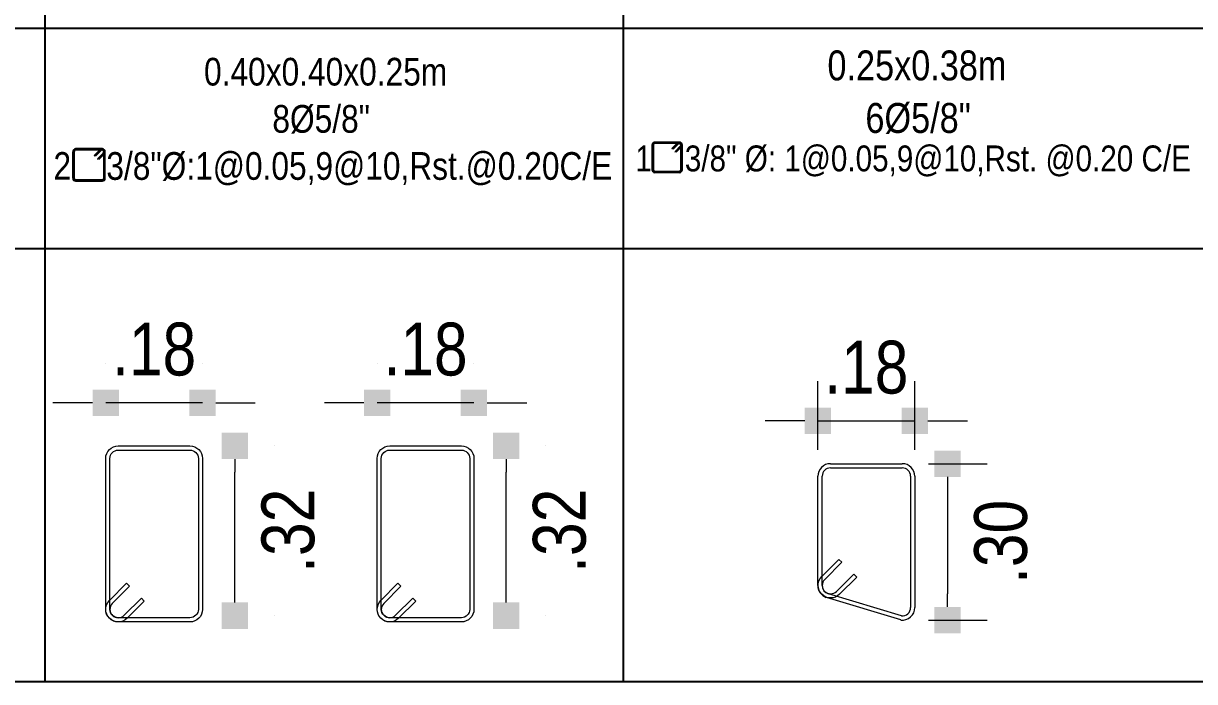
# Model space of a CAD drawing. Header units: millimetres. Extents: x -3570 to 5754, y -12788176 to 1214.
# Drawn here: x 3375.693 to 3380.129, y 1132.569 to 1135.061 of the extents above; entities that cross this region are included whole.
import ezdxf
from ezdxf import colors
from ezdxf.entities.mleader import LeaderData, LeaderLine
from ezdxf.math import Vec2, Vec3

# ---------------------------------------------------------------- set-up
doc = ezdxf.new("R2010")
doc.units = ezdxf.units.MM
for name, color, linetype in [('.D1 Texto', 7, 'Continuous'), ('.N1 Cuadros', 253, 'Continuous'), ('.N1 Junta', 6, 'Continuous')]:
    doc.layers.add(name, color=color, linetype=linetype)
doc.layers.add('AC Ø 3 -4', color=3, linetype='Continuous', lineweight=20)
doc.styles.add('Anot 1.5mm', font='ARIALN.TTF', dxfattribs={"height": 0.0015})
doc.styles.add('Anot 2mm', font='ARIALN.TTF', dxfattribs={"height": 0.002})
doc.styles.add('arial narrow', font='ARIALN.TTF')
doc.dimstyles.new('ROMAN50', dxfattribs={"dimtxt": 0.1, "dimasz": 0.05, "dimexe": 0.075, "dimexo": 0.05, "dimgap": 0.05, "dimtad": 2, "dimzin": 4, "dimdsep": 46, "dimtxsty": 'arial narrow', "dimblk": 'BOXFILLED', "dimcen": 0.07, "dimclrd": 142, "dimclre": 142, "dimclrt": 2, "dimaunit": 1, "dimadec": 0, "dimazin": 0, "dimtfac": 1, "dimtix": 1, "dimtmove": 0, "dimatfit": 3, "dimldrblk": 'BOXFILLED', "dimfxl": 0.2, "dimfxlon": 1, "dimtolj": 1, "dimtzin": 0, "dimlwd": 9, "dimlwe": 9, "dimarcsym": 0})

# ---------------------------------------------------------------- blocks, each defined once
blk = doc.blocks.new('*U240')
at = {"layer": 'AC Ø 3 -4'}
for p, q in [((200.7032, -89.879), (200.5402, -89.879)), ((200.7032, -89.8885), (200.5402, -89.8885)), ((200.5117, -89.9075), (200.5117, -90.2505)), ((200.5212, -89.9075), (200.5212, -90.2505)), ((200.7222, -90.2505), (200.7222, -89.9075)), ((200.7317, -90.2505), (200.7317, -89.9075)), ((200.5402, -90.2695), (200.7032, -90.2695)), ((200.5402, -90.279), (200.7032, -90.279))]:
    blk.add_line(p, q, dxfattribs=at)
blk.add_lwpolyline([(200.6776, -90.198), (200.7167, -90.2371, -1), (200.6898, -90.264), (200.6507, -90.2249), (200.644, -90.2316), (200.6831, -90.2707, 1), (200.7234, -90.2304), (200.6843, -90.1913)], format="xyb", close=True, dxfattribs=at)
for centre, radius, start, end in [((200.5402, -89.9075), 0.0285, 90, 180), ((200.5402, -89.9075), 0.019, 90, 180), ((200.7032, -89.9075), 0.0285, 0, 90), ((200.7032, -89.9075), 0.019, 0, 90), ((200.5402, -90.2505), 0.0285, 180, 270), ((200.5402, -90.2505), 0.019, 180, 270), ((200.7032, -90.2505), 0.019, 270, 360), ((200.7032, -90.2505), 0.0285, 270, 360)]:
    blk.add_arc(centre, radius, start, end, dxfattribs=at)
blk = doc.blocks.new('_BoxFilled')
at = {"color": 0, "linetype": 'ByBlock', "lineweight": -2}
blk.add_line((-0.5, 0), (-1, 0), dxfattribs=at)
at = {"color": 0, "linetype": 'ByBlock'}
blk.add_solid([(-0.5, 0.5), (0.5, 0.5), (-0.5, -0.5), (0.5, -0.5)], dxfattribs=at)
blk = doc.blocks.new('*D1126')
at = {"color": 142, "lineweight": 9, "transparency": 16777216}
for p, q in [((3297.6517, 1128.0549), (3297.6517, 1128.0549)), ((3297.5767, 1127.7834), (3297.5767, 1128.0049)), ((3297.6517, 1127.7334), (3297.6517, 1127.7334))]:
    blk.add_line(p, q, dxfattribs=at)
at = {"layer": 'Defpoints', "color": 0, "lineweight": -2, "transparency": 16777216}
for p in [(3297.4521, 1128.0549, -42763.3372), (3297.5767, 1128.0549), (3297.4745, 1127.7334, -42763.3372)]:
    blk.add_point(p, dxfattribs=at)
at = {"color": 142, "lineweight": 9, "transparency": 16777216, "xscale": 0.05, "yscale": 0.05, "zscale": 0.05}
for p, rotation in [((3297.5767, 1128.0549), 90), ((3297.5767, 1127.7334), 270)]:
    blk.add_blockref('_BoxFilled', p, dxfattribs=dict(at, rotation=rotation))
at = {"color": 2, "transparency": 16777216, "insert": (3297.6778, 1127.8942), "char_height": 0.1, "attachment_point": 5, "rotation": 90, "style": 'arial narrow'}
blk.add_mtext('\\A1;.32', dxfattribs=at)
blk = doc.blocks.new('*D1127')
at = {"color": 142, "lineweight": 9, "transparency": 16777216}
for p, q in [((3297.3321, 1128.2114), (3297.3321, 1128.2114)), ((3297.5154, 1128.2114), (3297.5154, 1128.2114)), ((3297.2821, 1128.1364), (3297.2321, 1128.1364)), ((3297.5154, 1128.1364), (3297.3321, 1128.1364)), ((3297.5654, 1128.1364), (3297.6154, 1128.1364))]:
    blk.add_line(p, q, dxfattribs=at)
at = {"layer": 'Defpoints', "color": 0, "lineweight": -2, "transparency": 16777216}
for p in [(3297.3321, 1128.1364), (3297.3321, 1128.0283, -42763.3372), (3297.5154, 1128.0291, -42763.3372)]:
    blk.add_point(p, dxfattribs=at)
at = {"color": 142, "lineweight": 9, "transparency": 16777216, "xscale": 0.05, "yscale": 0.05, "zscale": 0.05}
blk.add_blockref('_BoxFilled', (3297.3321, 1128.1364), dxfattribs=at)
at = {"color": 142, "lineweight": 9, "transparency": 16777216, "xscale": 0.05, "yscale": 0.05, "zscale": 0.05, "rotation": 180}
blk.add_blockref('_BoxFilled', (3297.5154, 1128.1364), dxfattribs=at)
at = {"color": 2, "transparency": 16777216, "insert": (3297.4238, 1128.2375), "char_height": 0.1, "attachment_point": 5, "style": 'arial narrow'}
blk.add_mtext('\\A1;.18', dxfattribs=at)
blk = doc.blocks.new('*D1132')
at = {"color": 142, "lineweight": 9, "transparency": 16777216}
for p, q in [((3298.8907, 1128.0211), (3299.0016, 1128.0211)), ((3298.9266, 1127.9711), (3298.9266, 1127.7751)), ((3298.8907, 1127.7251), (3299.0016, 1127.7251))]:
    blk.add_line(p, q, dxfattribs=at)
at = {"layer": 'Defpoints', "color": 0, "lineweight": -2, "transparency": 16777216}
for p in [(3298.8407, 1128.0211), (3298.8407, 1127.7251), (3298.9266, 1127.7251)]:
    blk.add_point(p, dxfattribs=at)
at = {"color": 142, "lineweight": 9, "transparency": 16777216, "xscale": 0.05, "yscale": 0.05, "zscale": 0.05}
for p, rotation in [((3298.9266, 1128.0211), 90), ((3298.9266, 1127.7251), 270)]:
    blk.add_blockref('_BoxFilled', p, dxfattribs=dict(at, rotation=rotation))
at = {"color": 2, "transparency": 16777216, "insert": (3299.0277, 1127.8731), "char_height": 0.1, "attachment_point": 5, "rotation": 90, "style": 'arial narrow'}
blk.add_mtext('\\A1;.30', dxfattribs=at)
blk = doc.blocks.new('*D1133')
at = {"color": 142, "lineweight": 9, "transparency": 16777216}
for p, q in [((3298.6811, 1128.0474), (3298.6811, 1128.1773)), ((3298.8645, 1128.0474), (3298.8645, 1128.1773)), ((3298.6311, 1128.1023), (3298.5811, 1128.1023)), ((3298.6811, 1128.1023), (3298.8645, 1128.1023)), ((3298.9145, 1128.1023), (3298.9645, 1128.1023))]:
    blk.add_line(p, q, dxfattribs=at)
at = {"layer": 'Defpoints', "color": 0, "lineweight": -2, "transparency": 16777216}
for p in [(3298.8645, 1128.1023), (3298.6811, 1127.9974), (3298.8645, 1127.9974)]:
    blk.add_point(p, dxfattribs=at)
at = {"color": 142, "lineweight": 9, "transparency": 16777216, "xscale": 0.05, "yscale": 0.05, "zscale": 0.05}
blk.add_blockref('_BoxFilled', (3298.6811, 1128.1023), dxfattribs=at)
at = {"color": 142, "lineweight": 9, "transparency": 16777216, "xscale": 0.05, "yscale": 0.05, "zscale": 0.05, "rotation": 180}
blk.add_blockref('_BoxFilled', (3298.8645, 1128.1023), dxfattribs=at)
at = {"color": 2, "lineweight": 0, "transparency": 16777216, "insert": (3298.7728, 1128.2033), "char_height": 0.1, "attachment_point": 5, "style": 'arial narrow'}
blk.add_mtext('\\A1;.18', dxfattribs=at)
blk = doc.blocks.new('*D1141')
at = {"color": 142, "lineweight": 9, "transparency": 16777216}
for p, q in [((3298.1658, 1128.0549), (3298.1658, 1128.0549)), ((3298.0908, 1127.7834), (3298.0908, 1128.0049)), ((3298.1658, 1127.7334), (3298.1658, 1127.7334))]:
    blk.add_line(p, q, dxfattribs=at)
at = {"layer": 'Defpoints', "color": 0, "lineweight": -2, "transparency": 16777216}
for p in [(3297.9662, 1128.0549, -42763.3372), (3298.0908, 1128.0549), (3297.9886, 1127.7334, -42763.3372)]:
    blk.add_point(p, dxfattribs=at)
at = {"color": 142, "lineweight": 9, "transparency": 16777216, "xscale": 0.05, "yscale": 0.05, "zscale": 0.05}
for p, rotation in [((3298.0908, 1128.0549), 90), ((3298.0908, 1127.7334), 270)]:
    blk.add_blockref('_BoxFilled', p, dxfattribs=dict(at, rotation=rotation))
at = {"color": 2, "transparency": 16777216, "insert": (3298.1919, 1127.8942), "char_height": 0.1, "attachment_point": 5, "rotation": 90, "style": 'arial narrow'}
blk.add_mtext('\\A1;.32', dxfattribs=at)
blk = doc.blocks.new('*D1142')
at = {"color": 142, "lineweight": 9, "transparency": 16777216}
for p, q in [((3297.8462, 1128.2114), (3297.8462, 1128.2114)), ((3298.0295, 1128.2114), (3298.0295, 1128.2114)), ((3297.7962, 1128.1364), (3297.7462, 1128.1364)), ((3298.0295, 1128.1364), (3297.8462, 1128.1364)), ((3298.0795, 1128.1364), (3298.1295, 1128.1364))]:
    blk.add_line(p, q, dxfattribs=at)
at = {"layer": 'Defpoints', "color": 0, "lineweight": -2, "transparency": 16777216}
for p in [(3297.8462, 1128.1364), (3297.8462, 1128.0283, -42763.3372), (3298.0295, 1128.0291, -42763.3372)]:
    blk.add_point(p, dxfattribs=at)
at = {"color": 142, "lineweight": 9, "transparency": 16777216, "xscale": 0.05, "yscale": 0.05, "zscale": 0.05}
blk.add_blockref('_BoxFilled', (3297.8462, 1128.1364), dxfattribs=at)
at = {"color": 142, "lineweight": 9, "transparency": 16777216, "xscale": 0.05, "yscale": 0.05, "zscale": 0.05, "rotation": 180}
blk.add_blockref('_BoxFilled', (3298.0295, 1128.1364), dxfattribs=at)
at = {"color": 2, "transparency": 16777216, "insert": (3297.9379, 1128.2375), "char_height": 0.1, "attachment_point": 5, "style": 'arial narrow'}
blk.add_mtext('\\A1;.18', dxfattribs=at)
blk = doc.blocks.new('ERTYU')
at = {"layer": '.N1 Junta'}
ml = blk.add_multileader_mtext('Standard', dxfattribs=at)
ml.set_content("Junta elástica e =1/2''", color=7, style='Anot 1.5mm')
ml.set_leader_properties(color=1)
ml.build(insert=Vec2(0, 0))
ml.multileader.update_dxf_attribs({"text_left_attachment_type": 6, "text_right_attachment_type": 6, "dogleg_length": 0.005, "arrow_head_size": 0.05, "scale": 50})
ctx = ml.context
ctx.base_point, ctx.scale, ctx.char_height, ctx.arrow_head_size, ctx.landing_gap_size, ctx.plane_origin = Vec3(2930.7833, 1727.0437, 6905.0562), 50, 0.075, 0.05, 0.1, Vec3(2931.8125, 1727.0663, 6905.0562)
ctx.left_attachment, ctx.right_attachment = 6, 6
notes = []
notes.append((ctx, [(1, (1, 1, 0), (2930.7636, 1727.0437, 6905.0562), (1, 0), 0.0197, [(1, [(2930.6143, 1726.4303, 6905.0562), (2930.4707, 1726.4278, 6905.0562)], 0, [])])]))
ctx.mtext.insert, ctx.mtext.width, ctx.mtext.flow_direction = Vec3(2930.8833, 1727.1337, 6905.0562), 0.834918, 5
for ctx, leaders in notes:
    for number, flags, end, landing, length, lines in leaders:
        leader = LeaderData()
        leader.index, (leader.has_last_leader_line, leader.has_dogleg_vector, leader.attachment_direction) = number, flags
        leader.last_leader_point, leader.dogleg_vector, leader.dogleg_length = Vec3(end), Vec3(landing), length
        for number, points, colour, breaks in lines:
            line = LeaderLine()
            line.index, line.vertices, line.color, line.breaks = number, Vec3.list(points), colors.encode_raw_color(colour), breaks
            leader.lines.append(line)
        ctx.leaders.append(leader)
blk = doc.blocks.new('CUADRO COLUMNAS')
at = {"layer": '.N1 Cuadros', "linetype": 'Continuous'}
for p, q in [((3297.2172, 1127.6087, 20302.5345), (3297.2172, 1130.2772, 20302.5345)), ((3298.3129, 1127.6087, 6492.4221), (3298.3129, 1130.2772, 6492.4221)), ((3295.4935, 1128.8456, 20302.5345), (3300.616, 1128.8456, 20302.5345))]:
    blk.add_line(p, q, dxfattribs=at)
at = {"layer": '.N1 Cuadros'}
for p, q in [((3295.4935, 1128.4284, 20302.5345), (3300.616, 1128.4284, 20302.5345)), ((3295.4935, 1127.6087, 20302.5345), (3300.616, 1127.6087, 20302.5345))]:
    blk.add_line(p, q, dxfattribs=at)
at = {"color": 3}
for p, q in [((3297.2701, 1128.6118, 12295.5722), (3297.2701, 1128.562, 12295.5722)), ((3297.2719, 1128.6118, 12295.5722), (3297.2719, 1128.562, 12295.5722)), ((3297.3253, 1128.6171, 12295.5722), (3297.2755, 1128.6171, 12295.5722)), ((3297.3253, 1128.6153, 12295.5722), (3297.2755, 1128.6153, 12295.5722)), ((3297.3108, 1128.6049, 12295.5722), (3297.3215, 1128.6156, 12295.5722)), ((3297.3227, 1128.6143, 12295.5722), (3297.312, 1128.6036, 12295.5722)), ((3297.3171, 1128.5985, 12295.5722), (3297.3278, 1128.6092, 12295.5722)), ((3297.3289, 1128.562, 12295.5722), (3297.3289, 1128.6118, 12295.5722)), ((3297.3307, 1128.562, 12295.5722), (3297.3307, 1128.6118, 12295.5722)), ((3298.367, 1128.6244, 3676.2359), (3298.367, 1128.5778, 3676.2359)), ((3298.3687, 1128.6244, 3676.2359), (3298.3687, 1128.5778, 3676.2359)), ((3298.4186, 1128.6294, 3676.2359), (3298.3721, 1128.6294, 3676.2359)), ((3298.4186, 1128.6277, 3676.2359), (3298.3721, 1128.6277, 3676.2359)), ((3298.405, 1128.6179, 3676.2359), (3298.4151, 1128.6279, 3676.2359)), ((3298.4062, 1128.6167, 3676.2359), (3298.405, 1128.6179, 3676.2359)), ((3298.4162, 1128.6268, 3676.2359), (3298.4062, 1128.6167, 3676.2359)), ((3298.411, 1128.612, 3676.2359), (3298.421, 1128.622, 3676.2359)), ((3298.4122, 1128.6108, 3676.2359), (3298.411, 1128.612, 3676.2359)), ((3298.4222, 1128.6208, 3676.2359), (3298.4122, 1128.6108, 3676.2359)), ((3298.422, 1128.5778, 3676.2359), (3298.422, 1128.6244, 3676.2359)), ((3298.4237, 1128.5778, 3676.2359), (3298.4237, 1128.6244, 3676.2359)), ((3297.312, 1128.6036, 12295.5722), (3297.3108, 1128.6049, 12295.5722)), ((3297.3184, 1128.5972, 12295.5722), (3297.3171, 1128.5985, 12295.5722)), ((3297.3291, 1128.6079, 12295.5722), (3297.3184, 1128.5972, 12295.5722)), ((3298.3721, 1128.5745, 3676.2359), (3298.4186, 1128.5745, 3676.2359)), ((3298.3721, 1128.5728, 3676.2359), (3298.4186, 1128.5728, 3676.2359)), ((3297.2755, 1128.5584, 12295.5722), (3297.3253, 1128.5584, 12295.5722)), ((3297.2755, 1128.5566, 12295.5722), (3297.3253, 1128.5566, 12295.5722))]:
    blk.add_line(p, q, dxfattribs=at)
for centre, radius, start, end in [((3297.2755, 1128.6118, 12295.5722), 0.00539, 90, 180), ((3297.2755, 1128.6118, 12295.5722), 0.0036, 90, 180), ((3297.3253, 1128.6118, 12295.5722), 0.00539, 315, 135), ((3297.3253, 1128.6118, 12295.5722), 0.0036, 315, 135), ((3297.3253, 1128.6118, 12295.5722), 0.00539, 0, 90), ((3297.3253, 1128.6118, 12295.5722), 0.0036, 0, 90), ((3298.3721, 1128.6244, 3676.2359), 0.00504, 90, 180), ((3298.3721, 1128.6244, 3676.2359), 0.00336, 90, 180), ((3298.4186, 1128.6244, 3676.2359), 0.00504, 315, 135), ((3298.4186, 1128.6244, 3676.2359), 0.00336, 315, 135), ((3298.4186, 1128.6244, 3676.2359), 0.00504, 0, 90), ((3298.4186, 1128.6244, 3676.2359), 0.00336, 0, 90), ((3298.3721, 1128.5778, 3676.2359), 0.00504, 180, 270), ((3298.3721, 1128.5778, 3676.2359), 0.00336, 180, 270), ((3298.4186, 1128.5778, 3676.2359), 0.00336, 270, 360), ((3298.4186, 1128.5778, 3676.2359), 0.00504, 270, 360), ((3297.2755, 1128.562, 12295.5722), 0.00539, 180, 270), ((3297.2755, 1128.562, 12295.5722), 0.0036, 180, 270), ((3297.3253, 1128.562, 12295.5722), 0.0036, 270, 360), ((3297.3253, 1128.562, 12295.5722), 0.00539, 270, 360)]:
    blk.add_arc(centre, radius, start, end, dxfattribs=at)
at = {"layer": 'AC Ø 3 -4'}
for p, q in [((3298.7049, 1128.0211, 20302.5345), (3298.8407, 1128.0211, 20302.5345)), ((3298.7049, 1128.0132, 20302.5345), (3298.8407, 1128.0132, 20302.5345)), ((3298.6811, 1127.7907, 20302.5345), (3298.6811, 1127.9974, 20302.5345)), ((3298.689, 1127.7907, 20302.5345), (3298.689, 1127.9974, 20302.5345)), ((3298.8565, 1127.9974, 20302.5345), (3298.8565, 1127.7488, 20302.5345)), ((3298.8645, 1127.9974, 20302.5345), (3298.8645, 1127.7488, 20302.5345)), ((3298.838, 1127.7253, 20302.5345), (3298.697, 1127.768, 20302.5345)), ((3298.8395, 1127.7331, 20302.5345), (3298.7011, 1127.775, 20302.5345))]:
    blk.add_line(p, q, dxfattribs=at)
at = {"layer": 'AC Ø 3 -4', "elevation": 10151.2672}
blk.add_lwpolyline([(3298.7265, 1127.8345), (3298.6939, 1127.8019, 1), (3298.7163, 1127.7795), (3298.7489, 1127.8121), (3298.7545, 1127.8065), (3298.7219, 1127.7739, -1), (3298.6883, 1127.8075), (3298.7209, 1127.8401)], format="xyb", close=True, dxfattribs=at)
at = {"layer": 'AC Ø 3 -4'}
for centre, radius, start, end in [((3298.7049, 1127.9974, 20302.5345), 0.0238, 90, 180), ((3298.7049, 1127.9974, 20302.5345), 0.0158, 90, 180), ((3298.8407, 1127.9974, 20302.5345), 0.0238, 0, 90), ((3298.8407, 1127.9974, 20302.5345), 0.0158, 0, 90), ((3298.7049, 1127.7904, 20302.5345), 0.0238, 179.2123, 250.5386), ((3298.7049, 1127.7904, 20302.5345), 0.0158, 179.0353, 256.3174), ((3298.8407, 1127.7488, 20302.5345), 0.0238, 263.3898, 360), ((3298.8407, 1127.7488, 20302.5345), 0.0158, 265.7026, 360)]:
    blk.add_arc(centre, radius, start, end, dxfattribs=at)
at = {"color": 3, "xscale": -0.8333333333334596, "yscale": 0.8333333333334596, "zscale": 0.8333333333334596}
for p in [(3464.6085, 1202.9541, -22460.8027), (3465.1226, 1202.9541, -22460.8027)]:
    blk.add_blockref('*U240', p, dxfattribs=at)
at = {"layer": '.D1 Texto', "lineweight": 20, "style": 'Anot 2mm'}
for s, height, p in [('0.40x0.40x0.25m', 0.052413, (3297.5183, 1128.7371, 12295.5722)), ('0.25x0.38m', 0.05662, (3298.6991, 1128.7469, 3676.2359)), ('8Ø5/8"', 0.05241, (3297.6477, 1128.6478, 12295.5722)), ('6Ø5/8"', 0.05662, (3298.771, 1128.6474, 3676.2359)), ('2    3/8"Ø:1@0.05,9@10,Rst.@0.20C/E', 0.052413, (3297.2331, 1128.5586, 12295.5722)), ('1    3/8" Ø: 1@0.05,9@10,Rst. @0.20 C/E', 0.049005, (3298.3353, 1128.5746, 11496.0033))]:
    blk.add_text(s, height=height, dxfattribs=at).set_placement(p)
for base, p1, p2, picture, middle in [((3297.3321, 1128.1364, 20302.5345), (3297.5154, 1128.0291, -22460.8027), (3297.3321, 1128.0283, -22460.8027), '*D1127', (3297.4238, 1128.2375, 20302.5345)), ((3297.8462, 1128.1364, 20302.5345), (3298.0295, 1128.0291, -22460.8027), (3297.8462, 1128.0283, -22460.8027), '*D1142', (3297.9379, 1128.2375, 20302.5345))]:
    dim = blk.add_linear_dim(base=base, p1=p1, p2=p2, dimstyle='ROMAN50')
    dim.commit()
    dim.dimension.update_dxf_attribs({"geometry": picture, "text_midpoint": middle})
at = {"color": 6, "lineweight": 0}
dim = blk.add_linear_dim(base=(3298.8645, 1128.1023, 20302.5345), p1=(3298.6811, 1127.9974, 20302.5345), p2=(3298.8645, 1127.9974, 20302.5345), dimstyle='ROMAN50', dxfattribs=at)
dim.commit()
dim.dimension.update_dxf_attribs({"geometry": '*D1133', "text_midpoint": (3298.7728, 1128.2033, 20302.5345)})
for base, p1, p2, picture, middle in [((3297.5767, 1128.0549, 20302.5345), (3297.4745, 1127.7334, -22460.8027), (3297.4521, 1128.0549, -22460.8027), '*D1126', (3297.6778, 1127.8942, 20302.5345)), ((3298.0908, 1128.0549, 20302.5345), (3297.9886, 1127.7334, -22460.8027), (3297.9662, 1128.0549, -22460.8027), '*D1141', (3298.1919, 1127.8942, 20302.5345)), ((3298.9266, 1127.7251, 20302.5345), (3298.8407, 1128.0211, 20302.5345), (3298.8407, 1127.7251, 20302.5345), '*D1132', (3299.0277, 1127.8731, 20302.5345))]:
    dim = blk.add_linear_dim(base=base, p1=p1, p2=p2, angle=90, dimstyle='ROMAN50')
    dim.commit()
    dim.dimension.update_dxf_attribs({"geometry": picture, "text_midpoint": middle})

msp = doc.modelspace()

# ---------------------------------------------------------------- block references
at = {"color": 1, "lineweight": 25, "xscale": 2, "yscale": 2, "zscale": 2}
msp.add_blockref('CUADRO COLUMNAS', (-3218.6598, -1122.648, 49238.1418), dxfattribs=at)
at = {"lineweight": 15, "xscale": 2, "yscale": 2, "zscale": 2}
msp.add_blockref('ERTYU', (-2508.9064, -2320.0004, 27620.2248), dxfattribs=at)

doc.saveas('drawing.dxf')
